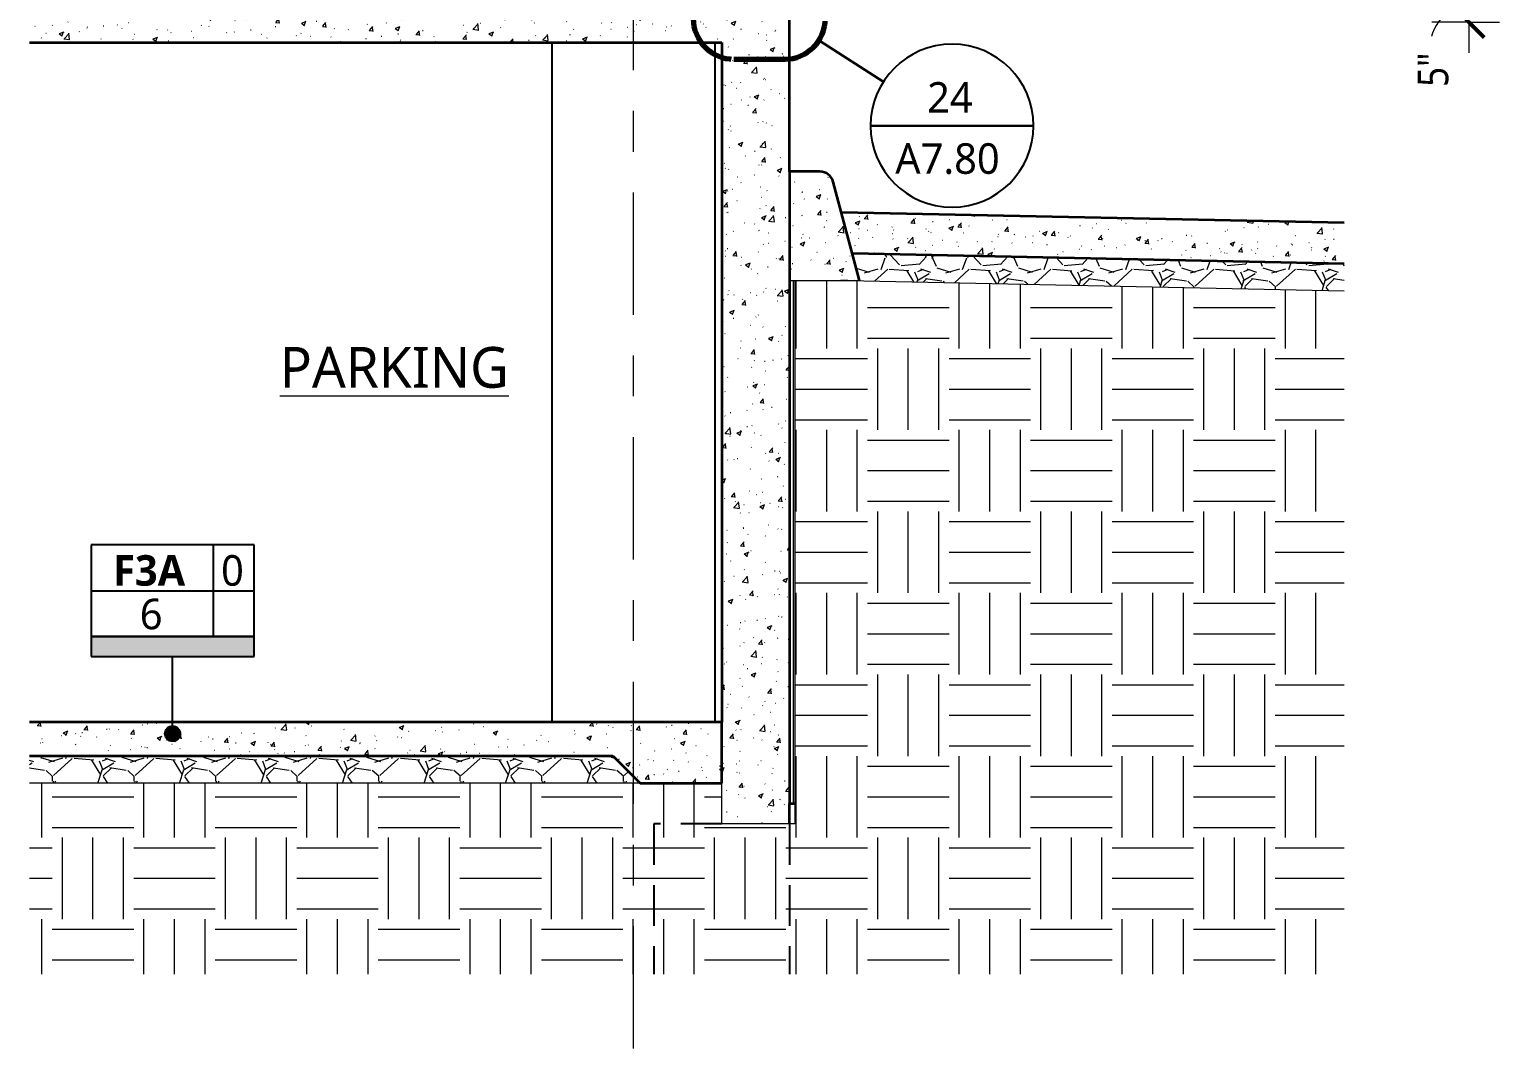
# Model space of a CAD drawing. Header units: inches. Extents: x 6 to 8416, y -388 to 6104.
# Drawn here: x 36.7 to 253, y 4933.9 to 5083.9 of the extents above; entities that cross this region are included whole.
import ezdxf

# ---------------------------------------------------------------- set-up
doc = ezdxf.new("R2010")
doc.units = ezdxf.units.IN
doc.header["$MEASUREMENT"] = 0
for name, pattern in [('Center 3_8_', [36, 18, -6, 6, -6]), ('Dash Dot 3_16_', [15, 9, -3, 0, -3]), ('Hidden 1_8_', [9, 6, -3])]:
    doc.linetypes.add(name, pattern=pattern)
for name, color, linetype, lineweight in [('A-ANNO-DIMS', 211, 'Continuous', 13), ('A-ANNO-DIMS-48', 211, 'Continuous', 13), ('A-ANNO-NOTE', 131, 'Continuous', 18), ('A-ANNO-SYMB', 150, 'Continuous', 13), ('A-DETL', 90, 'Continuous', 13), ('A-DETL-GENF', 92, 'Continuous', 13), ('A-FLOR', 192, 'Continuous', 18), ('A-FLOR-IDEN', 11, 'Continuous', 25), ('A-FLOR-PATT', 8, 'Continuous', 35), ('A-ROOM-IDEN', 2, 'Continuous', 35), ('A-WALL', 113, 'Continuous', 25), ('A-WALL-PATT', 111, 'Continuous', 35), ('I-WALL', 2, 'Continuous', 25), ('S-COLS', 52, 'Continuous', 25), ('S-GRID', 1, 'Continuous', 13)]:
    doc.layers.add(name, color=color, linetype=linetype, lineweight=lineweight)
doc.styles.add('Open Sans_2', font='OpenSans-Regular.ttf', dxfattribs={"height": 6})
doc.styles.add('Open Sans_3', font='OpenSans-Regular.ttf', dxfattribs={"height": 4.5})
doc.styles.add('Open Sans_5', font='OpenSans-Regular.ttf', dxfattribs={"width": 0.88, "height": 4.5})
doc.styles.add('Open Sans_B', font='OpenSans-Bold.ttf', dxfattribs={"height": 4.5})
doc.dimstyles.new('Linear_-_3_32__1', dxfattribs={"dimscale": 12, "dimtxt": 4.83561, "dimasz": 0.375, "dimexe": 0.375, "dimexo": 0.25, "dimgap": 0.125, "dimtad": 1, "dimdec": 8, "dimrnd": 0.003906, "dimzin": 3, "dimdsep": 46, "dimlunit": 4, "dimtxsty": 'Open Sans_5', "dimblk1": 'OBLIQUE', "dimblk2": 'OBLIQUE', "dimsah": 1, "dimcen": 0.09, "dimdle": 0.375, "dimadec": 3, "dimazin": 2, "dimtfac": 1, "dimtdec": 4, "dimtix": 1, "dimtmove": 1, "dimatfit": 3, "dimfxl": 1, "dimtvp": 1, "dimtfill": 1, "dimfrac": 2, "dimtolj": 1, "dimtzin": 0, "dimarcsym": 2})
pattern_1 = [(50, (-751.995, 5590.484), (6.885997, -0.602097), [0.72, -7.92]), (355, (-751.995, 5590.484), (-1.331756, 7.220547), [0.576, -6.336]), (100.451, (-751.421, 5590.433), (5.55363, 6.61819), [0.61191, -6.731]), (46.184, (-751.995, 5592.404), (10.24564, -1.588925), [1.08, -11.88]), (96.636, (-751.141, 5592.271), (8.97244, 9.35152), [0.91786, -10.096]), (351.184, (-751.995, 5592.404), (8.9732, 9.35123), [0.864, -9.504]), (21, (-751.035, 5591.924), (5.730726, -3.865003), [0.72, -7.92]), (326, (-751.035, 5591.924), (2.33581, 6.96088), [0.576, -6.336]), (71.451, (-750.557, 5591.601), (8.065876, 3.095948), [0.61191, -6.731]), (37.5, (-751.9948, 5590.484), (0.116866, 3.1954784), [0.06336, -6.196, 0.06336, -6.369, -6.36]), (37.5, (-751.9948, 5590.484), (0.116866, 3.1954784), [-12.691, 0.06336, -6.297]), (7.5, (-751.995, 5590.484), (2.52543, 3.786025), [0.06336, -3.604, 0.06336, -6.052, -2.424]), (7.5, (-751.995, 5590.484), (2.52543, 3.786025), [-9.782, 0.06336, -2.361]), (327.5, (-754.1358, 5590.484), (5.1243685, -0.216176), [0.06336, -2.337, 0.06336, -7.425, -9.936]), (327.5, (-754.1358, 5590.484), (5.1243685, -0.216176), [-9.888, 0.06336, -9.873]), (317.5, (-755.096, 5590.484), (5.598326, 0.96141), [0.06336, -3.057, 0.06336, -4.909, -7.056]), (317.5, (-755.096, 5590.484), (5.598326, 0.96141), [-8.093, 0.06336, -6.993])]
pattern_2 = [(228.013, (-743.3548, 5602.484), (-95.9993461, -108.0000701), [1.614, -159.829]), (184.97, (-744.43483, 5601.284), (143.99974655, 12.000632), [2.77, -274.271]), (132.51, (-747.1948, 5601.044), (119.99876166, -132.00071774), [1.953, -193.392]), (267.274, (-751.87483, 5598.044), (11.9986891, 239.99993052), [2.523, -249.763]), (292.834, (-751.99483, 5595.524), (-60.00090758, 143.99971496), [2.474, -244.912]), (357.274, (-751.03483, 5593.244), (-239.99993052, 11.9986891), [2.523, -249.763]), (37.694, (-748.51483, 5593.124), (-156.00038286, -119.99923932), [3.336, -330.298]), (72.255, (-745.87483, 5595.164), (84.00147503, 263.999388), [3.15, -311.836]), (121.43, (-744.91483, 5598.164), (-96.0011003, 155.99912688), [2.531, -250.609]), (175.236, (-746.2348, 5600.324), (132.00033815, -12.00085414), [2.89, -141.609]), (222.397, (-749.11483, 5600.564), (-144.00066143, -131.99858707), [3.737, -370]), (138.814, (-739.9948, 5597.924), (-84.0001648, 72.0001569), [1.276, -126.286]), (171.469, (-740.95483, 5598.764), (155.99966285, -24.0006005), [2.427, -240.258]), (225, (-743.355, 5599.124), (2e-15, -11.9996), [1.697, -15.274]), (203.199, (-744.1948, 5600.564), (60.0001717, 24.0002247), [0.9139, -90.475]), (291.801, (-745.0348, 5600.204), (-12.0001182, 36.000098), [1.292, -63.33]), (30.964, (-744.5548, 5599.004), (36.000195, 24.000351), [2.099, -67.872]), (161.565, (-742.755, 5600.084), (23.999779, -12.000233), [1.518, -36.429]), (16.389, (-751.9948, 5600.204), (120.00048523, 35.99891204), [2.126, -210.514]), (70.346, (-749.9548, 5600.804), (-48.0003717, -131.9997803), [1.784, -176.609]), (293.199, (-742.7548, 5602.484), (-24.0002247, 60.0001717), [1.828, -89.561]), (343.61, (-742.0348, 5600.804), (-119.9998569, 36.00100644), [2.126, -210.514]), (339.444, (-751.9948, 5592.764), (-60.0004608, 23.999591), [2.051, -100.477]), (294.775, (-750.0748, 5592.044), (-59.9996186, 132.00003124), [1.718, -170.096]), (66.801, (-742.6348, 5590.484), (24.0002247, 60.0001717), [1.828, -89.561]), (17.354, (-741.9148, 5592.164), (-155.99994787, -47.99991017), [2.012, -199.145]), (69.444, (-748.5148, 5590.484), (-23.999591, -60.0004608), [1.025, -101.503]), (101.31, (-743.3548, 5590.484), (-11.9996184, 47.999802), [0.61188, -60.576]), (165.964, (-743.4748, 5591.084), (36.000584, -11.9995396), [2.474, -47.003]), (186.009, (-745.87483, 5591.684), (120.00012787, 12.0000096), [2.293, -226.967]), (303.69, (-744.5548, 5597.924), (-12.000356, 24.000228), [1.731, -41.536]), (353.157, (-743.59483, 5596.484), (203.9995472, -24.0007647), [3.022, -299.131]), (60.945, (-740.5948, 5596.124), (-48.000945, -83.9993836), [1.235, -122.312]), (90, (-739.995, 5597.204), (-12, 12), [0.72, -11.28]), (120.256, (-746.1148, 5592.044), (47.9992388, -84.00016216), [1.667, -165.042]), (48.013, (-746.9548, 5593.484), (95.9993461, 108.0000701), [3.229, -158.215]), (0, (-744.795, 5595.884), (12, 12), [3.12, -8.88]), (325.305, (-741.6748, 5595.884), (-120.00046883, 83.9998513), [1.897, -187.839]), (254.055, (-740.1148, 5594.804), (-12.0000366, -48.0001825), [1.747, -85.614]), (207.646, (-740.59483, 5593.124), (-227.9995724, -119.99989042), [2.845, -281.634]), (175.426, (-743.11483, 5591.804), (-155.99985848, 12.0001957), [3.01, -297.949])]

# ---------------------------------------------------------------- blocks, each defined once
blk = doc.blocks.new('Concrete-Rectangular-Column-IL - CC1 - 18 x 24-4262999-WALL SECTION - PARKING EAST')
at = {"layer": 'S-COLS'}
for p, q in [((-37.06, 5082), (-37.06, 4982)), ((-13.06, 5082), (-13.06, 4982))]:
    blk.add_line(p, q, dxfattribs=at)
blk = doc.blocks.new('ASM TAG - Floor-AM - Assembly-1637575-WALL SECTION - PARKING EAST')
at = {"layer": 'A-FLOR-IDEN', "lineweight": 13}
blk.add_hatch(color=256, dxfattribs=at).paths.add_polyline_path([(-80.88, 4994.57), (-80.88, 4991.66), (-104.88, 4991.66), (-104.88, 4994.57)])
at = {"layer": 'A-FLOR-IDEN'}
for p, q in [((-86.88, 5008.07), (-104.88, 5008.07)), ((-104.88, 5008.07), (-104.88, 5001.32)), ((-104.88, 5008.07), (-104.88, 4994.57)), ((-80.88, 5008.07), (-104.88, 5008.07)), ((-80.88, 5008.07), (-86.88, 5008.07)), ((-86.88, 4994.57), (-86.88, 5008.07)), ((-80.88, 5001.32), (-80.88, 5008.07)), ((-80.88, 4994.57), (-80.88, 5008.07)), ((-104.88, 5001.32), (-104.88, 4994.57)), ((-104.88, 5001.32), (-80.88, 5001.32)), ((-80.88, 4994.57), (-80.88, 5001.32)), ((-80.88, 4994.57), (-104.88, 4994.57)), ((-104.88, 4994.57), (-104.88, 4991.66)), ((-104.88, 4994.57), (-86.88, 4994.57)), ((-104.88, 4994.57), (-80.88, 4994.57)), ((-86.88, 4994.57), (-80.88, 4994.57)), ((-80.88, 4991.66), (-80.88, 4994.57)), ((-104.88, 4991.66), (-80.88, 4991.66))]:
    blk.add_line(p, q, dxfattribs=at)
at = {"layer": 'A-FLOR-IDEN', "lineweight": 13}
for p, q in [((-86.88, 5001.32), (-86.88, 5008.07)), ((-86.88, 5008.07), (-86.88, 5001.32)), ((-104.88, 5001.32), (-86.88, 5001.32)), ((-86.88, 5001.32), (-104.88, 5001.32)), ((-86.88, 4994.57), (-86.88, 5001.32)), ((-86.88, 5001.32), (-80.88, 5001.32)), ((-80.88, 5001.32), (-86.88, 5001.32)), ((-86.88, 5001.32), (-86.88, 4994.57))]:
    blk.add_line(p, q, dxfattribs=at)
blk = doc.blocks.new('Section - CDs-920680-WALL SECTION - PARKING EAST')
at = {"layer": 'A-ANNO-NOTE', "lineweight": 25}
for p, q in [((9.84, 5069.76), (33.84, 5069.76)), ((33.84, 5069.76), (9.84, 5069.76))]:
    blk.add_line(p, q, dxfattribs=at)
for start, end in [(0, 180), (180, 0)]:
    blk.add_arc((21.84, 5069.76), 12, start, end, dxfattribs=at)
blk = doc.blocks.new('DIMBLOCK4-WALL SECTION - PARKING EAST')
at = {"layer": 'A-ANNO-DIMS-48', "lineweight": 50}
for p, q in [((248.54, 5090), (246.29, 5092.25)), ((248.54, 5090), (250.79, 5087.75)), ((248.54, 5085), (246.29, 5087.25)), ((248.54, 5085), (250.79, 5082.75))]:
    blk.add_line(p, q, dxfattribs=at)
at = {"layer": 'A-ANNO-DIMS-48'}
for p, q in [((248.54, 5090), (151.56, 5090)), ((248.54, 5090), (248.54, 5080.5)), ((248.54, 5090), (253.04, 5090)), ((248.54, 5085), (243.08, 5085)), ((248.54, 5085), (253.04, 5085))]:
    blk.add_line(p, q, dxfattribs=at)
blk.add_ellipse((248.54, 5080.74), major_axis=(0, 6.76), ratio=0.860822, start_param=0, end_param=1.570796, dxfattribs=at)
at = {"layer": 'A-ANNO-DIMS-48', "color": 0, "insert": (240.99, 5075.47), "char_height": 4.5, "width": 6.3208, "attachment_point": 1, "rotation": 90, "line_spacing_factor": 1.151336, "style": 'Open Sans_5', "bg_fill": 3, "box_fill_scale": 1.25, "bg_fill_color": 256, "bg_fill_true_color": 13158600, "bg_fill_transparency": 0}
blk.add_mtext('5"', dxfattribs=at)
blk = doc.blocks.new('_Oblique')
at = {"color": 0, "linetype": 'ByBlock', "lineweight": -2}
blk.add_line((-0.5, -0.5), (0.5, 0.5), dxfattribs=at)

msp = doc.modelspace()

# ---------------------------------------------------------------- hatches: boundary and pattern name
at = {"layer": 'A-DETL-GENF'}
h = msp.add_hatch(dxfattribs=at)
h.set_pattern_fill('FP_1', color=135, style=0, pattern_type=2)
h.set_pattern_definition(pattern_1)
h.paths.add_polyline_path([(158.8445769, 5047), (154.9545875, 5061.51763809), (154.75478665, 5062), (154.43694941, 5062.41421356), (154.02273584, 5062.73205081), (153.54037393, 5062.93185165), (153.02273584, 5063), (148.55738982, 5063), (148.55738982, 5047)])
h = msp.add_hatch(dxfattribs=at)
h.set_pattern_fill('FP_1', color=135, style=0, pattern_type=2)
h.set_pattern_definition(pattern_1)
h.paths.add_polyline_path([(230.17738982, 5049.45677504), (230.17738982, 5055.45807698), (156.16508498, 5057), (157.78215592, 5050.96500908), (158.8445769, 5050.94287531)])
h = msp.add_hatch(dxfattribs=at)
h.set_pattern_fill('FP_5', color=135, style=0, pattern_type=2)
h.set_pattern_definition(pattern_2)
h.paths.add_polyline_path([(230.17738982, 5045.45590708), (230.17738982, 5049.45677504), (157.78215592, 5050.96500908), (158.8445769, 5047), (157.10034128, 5046.97834559), (158.8445769, 5046.94200735)])
at = {"layer": 'A-DETL-GENF', "lineweight": 18}
h = msp.add_hatch(dxfattribs=at)
h.set_pattern_fill('FP_8', color=55, style=0, pattern_type=2)
h.set_pattern_definition([(0, (-751.995, 5590.484), (12, 12), [12, -12]), (0, (-751.995, 5594.984), (12, 12), [12, -12]), (0, (-751.995, 5599.484), (12, 12), [12, -12]), (90, (-750.495, 5600.984), (-12, 12), [12, -12]), (90, (-745.995, 5600.984), (-12, 12), [12, -12]), (90, (-741.495, 5600.984), (-12, 12), [12, -12])])
h.paths.add_polyline_path([(48.45738982, 4944.9), (230.17738982, 4944.9), (230.17738982, 5045.45590708), (156.06092961, 5047), (149.30738982, 5047), (149.30738982, 4967), (138.55738982, 4967), (138.55738982, 4973), (36.66538982, 4973), (36.66538982, 4944.9)])
at = {"layer": 'A-DETL-GENF'}
h = msp.add_hatch(dxfattribs=at)
h.set_pattern_fill('FP_1', color=135, style=0, pattern_type=2)
h.set_pattern_definition(pattern_1)
h.paths.add_polyline_path([(126.55738982, 4973), (138.55738982, 4973), (138.55738982, 4982), (36.66538982, 4982), (36.66538982, 4977), (122.55738982, 4977)])
at = {"layer": 'A-FLOR-IDEN'}
h = msp.add_hatch(color=256, dxfattribs=at)
edge = h.paths.add_edge_path()
edge.add_arc((57.73850144, 4980.28695798), 1.125, 0, 360)
at = {"layer": 'A-FLOR-PATT', "lineweight": 13}
h = msp.add_hatch(dxfattribs=at)
h.set_pattern_fill('FP_1', color=256, style=0, pattern_type=2)
h.set_pattern_definition(pattern_1)
h.paths.add_polyline_path([(138.55738982, 5082), (148.55738982, 5082), (148.55738982, 5090), (36.66538982, 5090), (36.66538982, 5082)])
h = msp.add_hatch(dxfattribs=at)
h.set_pattern_fill('FP_5', color=256, style=0, pattern_type=2)
h.set_pattern_definition(pattern_2)
h.paths.add_polyline_path([(36.66538982, 4973), (126.55738982, 4973), (122.55738982, 4977), (36.66538982, 4977)])
at = {"layer": 'A-WALL-PATT', "lineweight": 13}
h = msp.add_hatch(dxfattribs=at)
h.set_pattern_fill('FP_1', color=256, style=0, pattern_type=2)
h.set_pattern_definition(pattern_1)
h.paths.add_polyline_path([(148.55738982, 4967), (148.55738982, 5082), (138.55738982, 5082), (138.55738982, 4967)])

# ---------------------------------------------------------------- linework, layer by layer
at = {"layer": 'A-ANNO-SYMB', "lineweight": 35}
msp.add_line((152.87664452, 5082.31505269), (162.359511, 5076.23604852), dxfattribs=at)
at = {"layer": 'A-ANNO-SYMB', "linetype": 'Dash Dot 3_16_', "lineweight": 70}
msp.add_line((140.35406135, 5079.55314135), (147.82542864, 5079.55314135), dxfattribs=at)
for centre, start, end in [((140.35406135, 5085.55314135), 180, 270), ((147.82542864, 5085.55314135), 270, 0)]:
    msp.add_arc(centre, 6, start, end, dxfattribs=at)
at = {"layer": 'A-DETL', "lineweight": 35}
for p, q in [((153.02273584, 5063), (148.55738982, 5063)), ((148.55738982, 5063), (148.55738982, 5047)), ((158.8445769, 5047), (154.9545875, 5061.51763809)), ((230.17738982, 5055.45807698), (156.16508498, 5057)), ((230.17738982, 5049.45677504), (157.78215592, 5050.96500908)), ((138.55738982, 4982), (36.66538982, 4982)), ((138.55738982, 4973), (138.55738982, 4982)), ((36.66538982, 4977), (122.55738982, 4977)), ((122.55738982, 4977), (126.55738982, 4973)), ((126.55738982, 4973), (138.55738982, 4973))]:
    msp.add_line(p, q, dxfattribs=at)
at = {"layer": 'A-DETL', "lineweight": 18}
for p, q in [((148.55738982, 5047), (158.8445769, 5047)), ((157.10034128, 5046.97834559), (230.17738982, 5045.45590708))]:
    msp.add_line(p, q, dxfattribs=at)
at = {"layer": 'A-DETL'}
for p, q in [((149.30738982, 5047), (149.30738982, 4967)), ((157.10034128, 5046.97834559), (156.06092961, 5047)), ((126.55738982, 4973), (36.66538982, 4973)), ((138.55738982, 4967), (138.55738982, 4973)), ((149.30738982, 4967), (138.55738982, 4967))]:
    msp.add_line(p, q, dxfattribs=at)
at = {"layer": 'A-DETL', "linetype": 'Hidden 1_8_', "lineweight": 25}
for p, q in [((128.55738982, 4967), (128.55738982, 4944.9)), ((138.55738982, 4967), (128.55738982, 4967)), ((148.55738982, 4967), (148.55738982, 4944.9))]:
    msp.add_line(p, q, dxfattribs=at)
at = {"layer": 'A-DETL', "lineweight": 35}
msp.add_arc((153.02273584, 5061), 2, 15, 90, dxfattribs=at)
at = {"layer": 'A-FLOR', "lineweight": 35}
for p, q in [((148.55738982, 5082), (148.55738982, 5090)), ((36.66538982, 5082), (138.55738982, 5082))]:
    msp.add_line(p, q, dxfattribs=at)
at = {"layer": 'A-FLOR-IDEN'}
msp.add_line((57.73850144, 4980.28695798), (57.73850144, 4991.65773916), dxfattribs=at)
msp.add_circle((57.73850144, 4980.28695798), 1.125, dxfattribs=at)
at = {"layer": 'A-WALL', "lineweight": 35}
for p, q in [((148.55738982, 5047), (148.55738982, 4970)), ((148.55738982, 4970), (149.30738982, 4970))]:
    msp.add_line(p, q, dxfattribs=at)
at = {"layer": 'A-WALL', "lineweight": 13}
msp.add_line((149.05738982, 5047), (149.05738982, 4970), dxfattribs=at)
at = {"layer": 'I-WALL', "lineweight": 35}
for p, q in [((138.55738982, 5082), (138.55738982, 4982)), ((148.55738982, 5063), (148.55738982, 5082)), ((148.55738982, 4967), (148.55738982, 4970))]:
    msp.add_line(p, q, dxfattribs=at)
at = {"layer": 'S-GRID', "linetype": 'Center 3_8_'}
msp.add_line((125.55738982, 4933.93567916), (125.55738982, 6085.98533367), dxfattribs=at)

# ---------------------------------------------------------------- block references
at = {"layer": 'A-ANNO-NOTE', "lineweight": 35}
msp.add_blockref('Section - CDs-920680-WALL SECTION - PARKING EAST', (150.61816661, 0), dxfattribs=at)
at = {"layer": 'A-FLOR-IDEN'}
msp.add_blockref('ASM TAG - Floor-AM - Assembly-1637575-WALL SECTION - PARKING EAST', (150.61816661, 0), dxfattribs=at)
at = {"layer": 'S-COLS'}
msp.add_blockref('Concrete-Rectangular-Column-IL - CC1 - 18 x 24-4262999-WALL SECTION - PARKING EAST', (150.61816661, 0), dxfattribs=at)

# ---------------------------------------------------------------- texts
at = {"layer": 'A-ANNO-SYMB', "char_height": 4.5, "attachment_point": 1, "style": 'Open Sans_3'}
for s, insert, width in [('24', (168.79238669, 5076.17818417), 8.787), ('A7.80', (164.09632369, 5067.17818417), 20.1495)]:
    msp.add_mtext(s, dxfattribs=dict(at, insert=insert, width=width))
at = {"layer": 'A-FLOR-IDEN', "lineweight": 13, "char_height": 4.5, "attachment_point": 1}
for s, insert, width, style in [('F3A', (48.97915109, 5006.55583971), 13.938, 'Open Sans_B'), ('0', (64.87633841, 5006.55583971), 4.3935, 'Open Sans_3'), ('6', (52.90985975, 5000.14465975), 4.3935, 'Open Sans_3')]:
    msp.add_mtext(s, dxfattribs=dict(at, insert=insert, width=width, style=style))
at = {"layer": 'A-ROOM-IDEN', "lineweight": 13, "insert": (73.51821404, 5037.1971657), "char_height": 6, "width": 42.8745, "attachment_point": 1, "style": 'Open Sans_2'}
msp.add_mtext('\\LPARKING', dxfattribs=at)

# ---------------------------------------------------------------- next in the draw order: dimensions: what is measured, and where the dimension line sits
at = {"layer": 'A-ANNO-DIMS'}
dim = msp.add_linear_dim(base=(248.5446881203, 5085), p1=(148.5573898209, 5090), p2=(240.0782033677, 5085), angle=90, dimstyle='Linear_-_3_32__1', override={"dimpost": '<>', "dimfxl": 91.657293}, dxfattribs=at)
dim.commit()
dim.dimension.update_dxf_attribs({"geometry": 'DIMBLOCK4-WALL SECTION - PARKING EAST', "text_midpoint": (243.9903848873, 5078.6349730167), "dimtype": 160, "text_rotation": 90})

doc.saveas('drawing.dxf')
